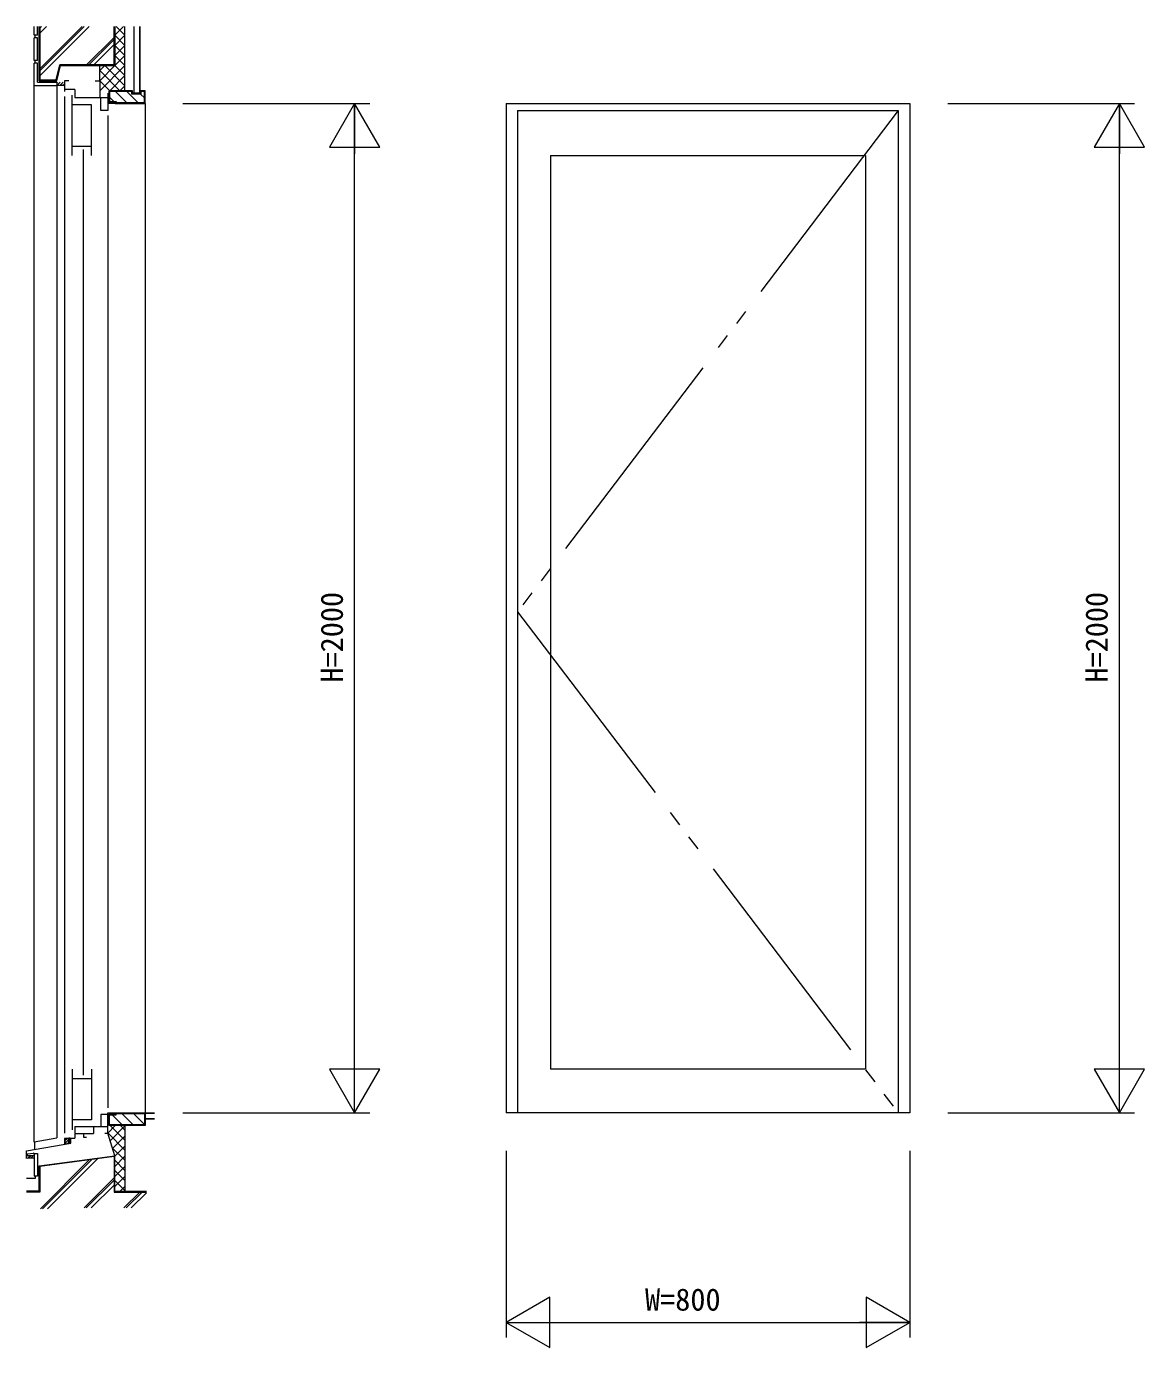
# Model space of a CAD drawing. Units: millimetres, scale not verified. Extents: x -13750 to 13750, y -10000 to 10000.
# Drawn here: x 4270 to 6485, y 4820 to 7437 of the extents above; entities that cross this region are included whole.
import ezdxf
from ezdxf.enums import TextEntityAlignment as Align

# ---------------------------------------------------------------- set-up
doc = ezdxf.new("R2010")
doc.units = ezdxf.units.MM
doc.header["$LTSCALE"] = 50
doc.linetypes.add('DOUBLE_CHAIN2', pattern=[12.8, 9, -1, 0.6, -0.6, 0.6, -1])
for name, color, linetype, lineweight in [('0-2_YKK_ZWAK', 4, 'Continuous', 18), ('0-4_YKK_12', 2, 'Continuous', 18), ('0-5_YKK_13', 7, 'Continuous', 9), ('0-6_YKK_D', 5, 'Continuous', 9), ('0-8_YKK_A1', 4, 'Continuous', 9)]:
    doc.layers.add(name, color=color, linetype=linetype, lineweight=lineweight)
doc.styles.add('ＭＳ ゴシック', font='')
doc.styles.get('ＭＳ ゴシック').set_extended_font_data('MS Gothic')

msp = doc.modelspace()

# ---------------------------------------------------------------- linework, layer by layer
at = {"layer": '0-2_YKK_ZWAK'}
for p, q in [((4365.8, 7312), (4345, 7312)), ((4345, 7298), (4345, 5244.48)), ((4360.5, 7181), (4360.5, 7301)), ((4431, 7260.5), (4431, 5294.5)), ((4360.5, 7199.7), (4398.5, 7199.7)), ((4382.4, 7193), (4382.4, 5359)), ((4360.5, 5371), (4360.5, 5251)), ((4360.5, 5352.3), (4398.5, 5352.3)), ((4365.8, 5257.5), (4365.8, 5234.48)), ((4365.8, 5257.5), (4431, 5257.5)), ((4365.8, 5243.81), (4403, 5243.81)), ((4403, 5257.5), (4403, 5243.81)), ((4345, 5234.48), (4365.8, 5234.48)), ((4358, 5224.5), (4358, 5234.48))]:
    msp.add_line(p, q, dxfattribs=at)
for points in [[(4354, 7329.5), (4345, 7329.5), (4345, 7308)], [(4406, 7329.5), (4415, 7329.5), (4415, 7296.5)], [(4365.8, 7312), (4365.8, 7296.5), (4431, 7296.5)], [(4431, 7304.5), (4431, 7270.5), (4417, 7270.5), (4417, 7296.5)], [(4398.5, 7181), (4398.5, 7281.5), (4360.5, 7281.5)], [(4398.5, 5371), (4398.5, 5270.5), (4360.5, 5270.5)], [(4431, 5281), (4417, 5281), (4417, 5257.5)], [(4425, 5244.5), (4431, 5244.5), (4431, 5284.5)], [(4383, 5243.81), (4383, 5236.5), (4389, 5236.5)]]:
    msp.add_lwpolyline(points, dxfattribs=at)
at = {"layer": '0-4_YKK_12'}
for p, q in [((4580, 7284.5), (4950, 7284.5)), ((4920, 7284.5), (4870, 7197.9)), ((4920, 5285.5), (4920, 7283.5)), ((6095, 7284.5), (6465, 7284.5)), ((6435, 7284.5), (6385, 7197.9)), ((6435, 5285.5), (6435, 7283.5)), ((4870, 7197.9), (4970, 7197.9)), ((6385, 7197.9), (6485, 7197.9)), ((4920, 5284.5), (4920, 5384.5)), ((6435, 5284.5), (6435, 5384.5)), ((4580, 5284.5), (4950, 5284.5)), ((6095, 5284.5), (6465, 5284.5)), ((5220, 5209.5), (5220, 4839.5)), ((6020, 5209.5), (6020, 4839.5)), ((5933.4, 4919.5), (5933.4, 4819.5)), ((6020, 4869.5), (5933.4, 4919.5)), ((5220, 4869.5), (5320, 4869.5)), ((5221, 4869.5), (6019, 4869.5)), ((6020, 4869.5), (5920, 4869.5)), ((5933.4, 4819.5), (6020, 4869.5))]:
    msp.add_line(p, q, dxfattribs=at)
for points in [[(4970, 7197.9), (4920, 7284.5), (4920, 7184.5)], [(6485, 7197.9), (6435, 7284.5), (6435, 7184.5)]]:
    msp.add_lwpolyline(points, dxfattribs=at)
for points in [[(4970, 5371.1), (4870, 5371.1), (4920, 5284.5)], [(6485, 5371.1), (6385, 5371.1), (6435, 5284.5)], [(5306.6, 4819.5), (5306.6, 4919.5), (5220, 4869.5)]]:
    msp.add_lwpolyline(points, close=True, dxfattribs=at)
at = {"layer": '0-5_YKK_13'}
for p, q in [((4285, 7419.5), (4285, 7437.01)), ((4292, 7419.5), (4292, 7437.01)), ((4295, 7329.5), (4295, 7437.01)), ((4296.5, 7437.01), (4296.5, 7331)), ((4380.35, 7437.01), (4296.5, 7353.16)), ((4299.74, 7437.01), (4296.5, 7433.77)), ((4384.59, 7437.01), (4296.5, 7348.91)), ((4309.64, 7437.01), (4296.5, 7423.87)), ((4394.49, 7437.01), (4296.5, 7339.01)), ((4443.5, 7361), (4443.5, 7437.01)), ((4445, 7359.5), (4445, 7437.01)), ((4445, 7419.5), (4462.51, 7437.01)), ((4445, 7437.01), (4445, 7359.5)), ((4465, 7419.5), (4447.49, 7437.01)), ((4465, 7309.5), (4465, 7437.01)), ((4482.5, 7437.01), (4482.5, 7304.5)), ((4483, 7437.01), (4483, 7305)), ((4494.5, 7305), (4494.5, 7437.01)), ((4495, 7304.5), (4495, 7437.01)), ((4292, 7419.5), (4285, 7419.5)), ((4285, 7369.5), (4285, 7414.5)), ((4292, 7414.5), (4285, 7414.5)), ((4287, 7414.5), (4287, 7419.5)), ((4292, 7369.5), (4292, 7414.5)), ((4443.5, 7415.3), (4389.19, 7361)), ((4443.5, 7411.06), (4393.44, 7361)), ((4465, 7399.5), (4445, 7419.5)), ((4445, 7399.5), (4465, 7419.5)), ((4443.5, 7401.16), (4403.34, 7361)), ((4465, 7379.5), (4445, 7399.5)), ((4445, 7379.5), (4465, 7399.5)), ((4292, 7369.5), (4285, 7369.5)), ((4292, 7364.5), (4285, 7364.5)), ((4285, 7319.5), (4285, 7364.5)), ((4287, 7364.5), (4287, 7369.5)), ((4292, 7326.5), (4292, 7364.5)), ((4328.83, 7331), (4336.33, 7361)), ((4330, 7329.5), (4337.5, 7359.5)), ((4443.5, 7361), (4336.33, 7361)), ((4337.5, 7359.5), (4445, 7359.5)), ((4415, 7329.5), (4415, 7359.5)), ((4415, 7309.5), (4465, 7359.5)), ((4415, 7329.5), (4445, 7359.5)), ((4415, 7349.5), (4425, 7359.5)), ((4415, 7329.5), (4415, 7359.5)), ((4465, 7319.5), (4425, 7359.5)), ((4445, 7359.5), (4465, 7379.5)), ((4465, 7359.5), (4445, 7379.5)), ((4465, 7339.5), (4445, 7359.5)), ((4295, 7329.5), (4330, 7329.5)), ((4296.5, 7331), (4328.83, 7331)), ((4455, 7309.5), (4415, 7349.5)), ((4435, 7309.5), (4415, 7329.5)), ((4435, 7309.5), (4465, 7339.5)), ((4330, 7319.5), (4285, 7319.5)), ((4285, 5227.07), (4285, 7319.5)), ((4292, 7326.5), (4330, 7326.5)), ((4330, 7326.5), (4330, 7319.5)), ((4330, 7319.5), (4330, 5235.01)), ((4432.99, 7309.5), (4432.99, 7287)), ((4480, 7309.5), (4432.99, 7309.5)), ((4434.49, 7308), (4434.49, 7288.5)), ((4478.5, 7308), (4434.49, 7308)), ((4468.11, 7286), (4446.11, 7308)), ((4455, 7309.5), (4465, 7319.5)), ((4490.56, 7286), (4468.56, 7308)), ((4478.5, 7303), (4478.5, 7308)), ((4496.5, 7303), (4478.5, 7303)), ((4480, 7304.5), (4480, 7309.5)), ((4495, 7304.5), (4480, 7304.5)), ((4482.5, 7304.5), (4495, 7304.5)), ((4483, 7305), (4494.5, 7305)), ((4495, 7309.5), (4495, 7304.5)), ((4505, 7309.5), (4495, 7309.5)), ((4503.5, 7295.52), (4496.02, 7303)), ((4496.5, 7308), (4496.5, 7303)), ((4503.5, 7308), (4496.5, 7308)), ((4503.5, 7286), (4503.5, 7308)), ((4505, 7284.5), (4505, 7309.5)), ((4432.99, 7287), (4445.99, 7287)), ((4443.16, 7288.5), (4434.49, 7297.17)), ((4434.49, 7288.5), (4447.49, 7288.5)), ((4445.99, 7287), (4445.99, 7284.5)), ((4445.99, 7284.5), (4505, 7284.5)), ((4447.49, 7288.5), (4447.49, 7286)), ((4447.49, 7286), (4503.5, 7286)), ((4505, 7284.5), (4505, 5284.5)), ((4432.99, 5259.5), (4432.99, 5282)), ((4432.99, 5282), (4445.99, 5282)), ((4434.49, 5261), (4434.49, 5280.5)), ((4434.49, 5280.5), (4447.49, 5280.5)), ((4459.26, 5261), (4439.76, 5280.5)), ((4445.99, 5284.5), (4505, 5284.5)), ((4445.99, 5282), (4445.99, 5284.5)), ((4447.49, 5283), (4503.5, 5283)), ((4447.49, 5280.5), (4447.49, 5283)), ((4481.05, 5261), (4459.05, 5283)), ((4503.5, 5261.67), (4482.16, 5283)), ((4503.5, 5283), (4503.5, 5261)), ((4505, 5284.5), (4523.5, 5284.5)), ((4505, 5272), (4505, 5284.5)), ((4505, 5284.5), (4505, 5259.5)), ((4523.5, 5272), (4505, 5272)), ((4505.5, 5284), (4523.5, 5284)), ((4505.5, 5272.5), (4505.5, 5284)), ((4523.5, 5272.5), (4505.5, 5272.5)), ((4430.85, 5244.65), (4465, 5210.5)), ((4446, 5259.5), (4431, 5244.5)), ((4445, 5199.5), (4431, 5244.5)), ((4445, 5199.5), (4431, 5244.5)), ((4463.5, 5259.5), (4432.99, 5259.5)), ((4462, 5261), (4434.49, 5261)), ((4465, 5258.5), (4435.74, 5229.25)), ((4436, 5259.5), (4465, 5230.5)), ((4465, 5238.5), (4440.49, 5213.99)), ((4456, 5259.5), (4465, 5250.5)), ((4496.5, 5261), (4462, 5261)), ((4495, 5259.5), (4463.5, 5259.5)), ((4465, 5259.5), (4465, 5129.2)), ((4505, 5259.5), (4495, 5259.5)), ((4503.5, 5261), (4496.5, 5261)), ((4285, 5227.07), (4330, 5235.01)), ((4286, 5226.07), (4285, 5227.07)), ((4286, 5212.84), (4285, 5211.84)), ((4286, 5226.07), (4286, 5212.84)), ((4353.3, 5233.5), (4353.3, 5225.08)), ((4353.3, 5233.5), (4353.3, 5225.08)), ((4353.78, 5234.5), (4353.87, 5234.41)), ((4355.8, 5234.5), (4354.3, 5234.5)), ((4354.45, 5224.1), (4355.95, 5224.32)), ((4356.8, 5225.31), (4356.8, 5233.5)), ((4440.03, 5215.47), (4465, 5190.5)), ((4465, 5218.5), (4445, 5198.5)), ((4271.2, 5201.11), (4271.2, 5202.07)), ((4272.03, 5203.05), (4283.83, 5204.43)), ((4272.2, 5200.11), (4284, 5200.11)), ((4285, 5204.2), (4285, 5159.2)), ((4285, 5204.2), (4292, 5204.2)), ((4285, 5203.44), (4285, 5201.11)), ((4285, 5200.11), (4285, 5194.11)), ((4292, 5204.2), (4292, 5159.2)), ((4295, 5179.5), (4445, 5199.5)), ((4443.5, 5197.79), (4296.5, 5178.19)), ((4394.36, 5191.23), (4297.81, 5094.69)), ((4399.25, 5191.89), (4302.05, 5094.69)), ((4410.67, 5193.41), (4311.95, 5094.69)), ((4443.5, 5197.73), (4443.5, 5127.7)), ((4445, 5129.2), (4445, 5199.5)), ((4465, 5198.5), (4445, 5178.5)), ((4445, 5190.5), (4465, 5170.5)), ((4292, 5159.2), (4285, 5159.2)), ((4287, 5159.2), (4287, 5154.2)), ((4295, 5129.2), (4295, 5179.5)), ((4296.5, 5178.19), (4296.5, 5127.7)), ((4465, 5178.5), (4445, 5158.5)), ((4445, 5170.5), (4465, 5150.5)), ((4465, 5158.5), (4445, 5138.5)), ((4287, 5154.2), (4269.89, 5154.2)), ((4443.5, 5155.52), (4384.16, 5096.19)), ((4443.5, 5151.28), (4388.4, 5096.19)), ((4443.5, 5141.38), (4398.3, 5096.19)), ((4445, 5150.5), (4465, 5130.5)), ((4465, 5138.5), (4455.69, 5129.2)), ((4295, 5129.2), (4269.89, 5129.2)), ((4296.5, 5127.7), (4269.89, 5127.7)), ((4443.5, 5127.7), (4507.5, 5127.7)), ((4445, 5129.2), (4507.5, 5129.2)), ((4494.67, 5127.7), (4463.16, 5096.19)), ((4498.91, 5127.7), (4467.4, 5096.19)), ((4507.5, 5126.39), (4477.3, 5096.19))]:
    msp.add_line(p, q, dxfattribs=at)
for centre, start, end in [((4354.3, 5233.5), 90, 179.99952), ((4354.3, 5233.5), 90, 179.99952), ((4354.3, 5225.08), 179.99952, 278.67502), ((4354.3, 5225.08), 179.99952, 278.67502), ((4355.8, 5233.5), 359.99952, 90), ((4355.8, 5225.31), 278.67502, 359.99952), ((4272.2, 5202.07), 100, 180), ((4272.2, 5201.11), 180, 270), ((4284, 5203.44), 0, 100), ((4284, 5201.11), 270, 0)]:
    msp.add_arc(centre, 1, start, end, dxfattribs=at)
at = {"layer": '0-6_YKK_D'}
for p, q in [((4330, 7319.64), (4336.86, 7326.5)), ((4330, 7325.3), (4331.2, 7326.5)), ((4331, 7320.5), (4330, 7319.5)), ((4331, 7320.5), (4344, 7320.5)), ((4336.51, 7320.5), (4342.51, 7326.5)), ((4342.17, 7320.5), (4345, 7323.33)), ((4344, 7320.5), (4345, 7319.5)), ((4345.3, 5234.5), (4354.3, 5234.5)), ((4354.45, 5224.1), (4345.3, 5222.47)), ((4346.05, 5223.22), (4345.3, 5222.47)), ((4345.3, 5222.47), (4346.05, 5223.22)), ((4346.05, 5229.59), (4350.95, 5234.5)), ((4346.05, 5233.75), (4346.05, 5223.22)), ((4346.05, 5223.22), (4346.05, 5233.75)), ((4346.05, 5223.94), (4353.3, 5231.19)), ((4351.31, 5223.54), (4353.3, 5225.53)), ((4271.2, 5198.61), (4272.7, 5200.11)), ((4271.2, 5200.11), (4285, 5200.11)), ((4272.5, 5195.11), (4271.2, 5193.8)), ((4271.2, 5194.22), (4271.2, 5193.8)), ((4272.5, 5195.11), (4284, 5195.11)), ((4273.36, 5195.11), (4278.36, 5200.11)), ((4279.02, 5195.11), (4284.02, 5200.11)), ((4284, 5195.11), (4285, 5194.11)), ((4284.34, 5194.77), (4285, 5195.44))]:
    msp.add_line(p, q, dxfattribs=at)
for points in [[(4445.99, 7287), (4445.99, 7284.5), (4430.99, 7284.5)], [(4431, 5284.5), (4445.99, 5284.5), (4445.99, 5282)], [(4270, 5194.2), (4270, 5209.2), (4358, 5224.71), (4358, 5234.5)], [(4345.3, 5234.5), (4346.05, 5233.75), (4345.3, 5234.5)]]:
    msp.add_lwpolyline(points, dxfattribs=at)
at = {"layer": '0-8_YKK_A1'}
for p, q in [((5220, 7284.5), (5220, 5284.5)), ((5220, 7284.5), (6020, 7284.5)), ((6020, 7284.5), (6020, 5284.5)), ((5243, 7270.5), (5243, 5284.5)), ((5243, 7270.5), (5997, 7270.5)), ((5997, 7270.5), (5997, 5284.5)), ((5308, 7181), (5308, 5371)), ((5308, 7181), (5932, 7181)), ((5932, 7181), (5932, 5371)), ((5932, 5371), (5308, 5371)), ((6020, 5284.5), (5220, 5284.5))]:
    msp.add_line(p, q, dxfattribs=at)
at = {"layer": '0-8_YKK_A1', "linetype": 'DOUBLE_CHAIN2'}
msp.add_lwpolyline([(5997, 7270.5), (5243, 6277.5), (5997, 5284.5)], dxfattribs=at)

# ---------------------------------------------------------------- texts
at = {"layer": '0-4_YKK_12', "style": 'ＭＳ ゴシック'}
for p in [(4910, 6137.07), (6425, 6137.07)]:
    msp.add_text('H=2000', height=43.99, rotation=90, dxfattribs=at).set_placement(p, align=Align.BOTTOM_LEFT)
msp.add_text('W=800', height=43.99, dxfattribs=at).set_placement((5495.43, 4879.5), align=Align.BOTTOM_LEFT)

doc.saveas('drawing.dxf')
